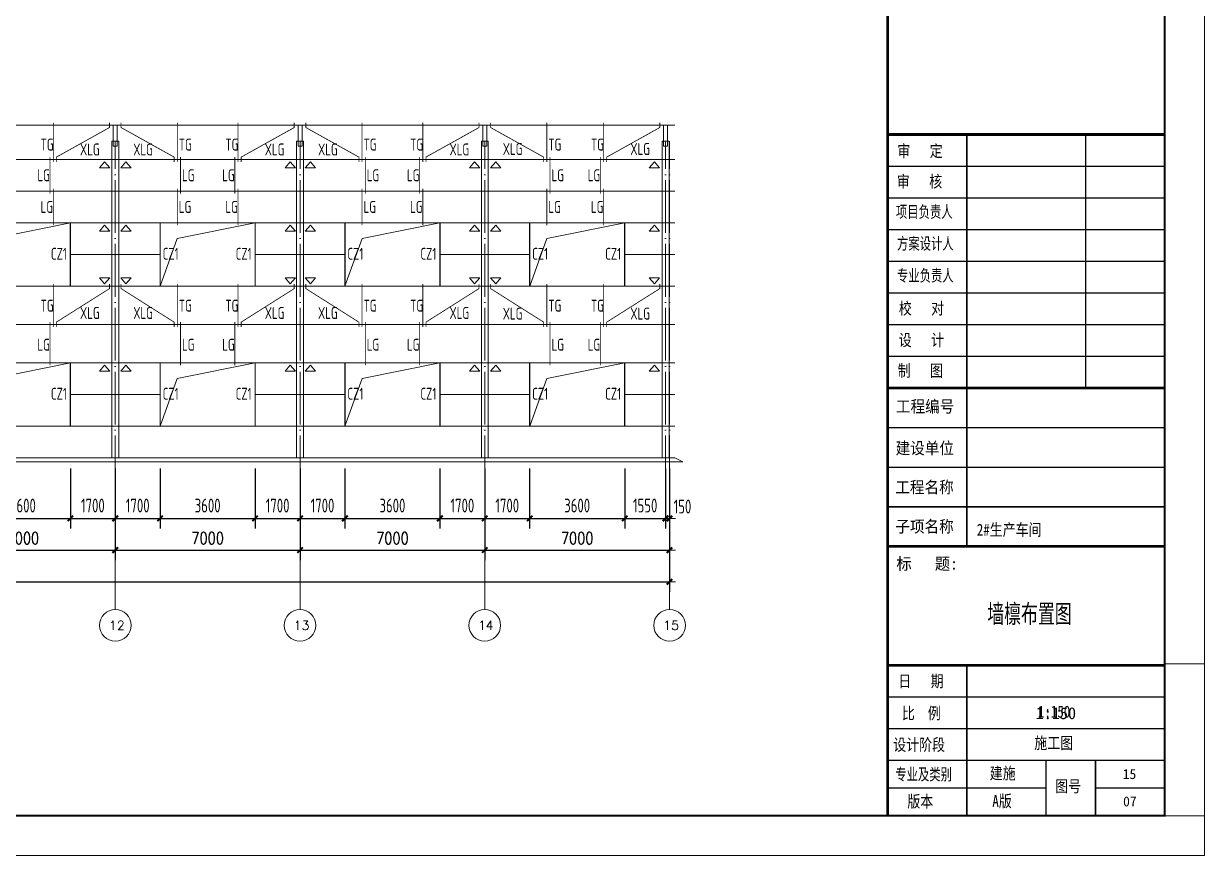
# Model space of a CAD drawing. Header units: millimetres. Extents: x 19781 to 898973, y -947928 to -267362.
# Drawn here: x 520740 to 565476, y -704231 to -672731 of the extents above; entities that cross this region are included whole.
import ezdxf
from ezdxf.enums import TextEntityAlignment as Align

# ---------------------------------------------------------------- set-up
doc = ezdxf.new("R2010")
doc.units = ezdxf.units.MM
doc.header["$LTSCALE"] = 100
doc.linetypes.add('DOTE', pattern=[2.42, 2, -0.2, 0.02, -0.2])
doc.layers.get('0').update_dxf_attribs({"lineweight": 18})
for name, color, linetype, lineweight in [('10', 7, 'Continuous', 18), ('11000', 4, 'Continuous', 18), ('14', 2, 'Continuous', 18), ('AXIS', 3, 'Continuous', 18), ('AXIS_TEXT', 7, 'Continuous', 18), ('BORDER', 7, 'Continuous', 18), ('BZ_标准图框', 7, 'Continuous', 18), ('DOTE', 1, 'DOTE', 18), ('PUB_DIM', 3, 'Continuous', 18), ('PUB_TITLE', 4, 'Continuous', 18), ('TK(图框线)', 45, 'Continuous', 18), ('数字', 3, 'Continuous', 20), ('构件号', 1, 'Continuous', 18), ('系杆支撑', 2, 'Continuous', 18)]:
    doc.layers.add(name, color=color, linetype=linetype, lineweight=lineweight)
doc.layers.add('VHSoft_barcode', color=7, linetype='Continuous', lineweight=18, plot=False)
doc.styles.add('-宋体', font='')
doc.styles.add('_TCH_AXIS', font='complex.shx', dxfattribs={"bigfont": 'gbcbig.shx'})
doc.styles.add('COMPLEX', font='complex.shx', dxfattribs={"bigfont": 'gbcbig.shx'})
doc.styles.add('dim_font', font='simplex.shx', dxfattribs={"width": 0.8, "bigfont": 'gbcbig.shx'})
doc.styles.add('HT', font='', dxfattribs={"width": 0.8})
doc.styles.add('TSSD_REIN', font='tssdeng.shx', dxfattribs={"width": 0.7, "bigfont": 'hztxt.shx'})
doc.styles.get('-宋体').set_extended_font_data('宋体')
doc.styles.get('HT').set_extended_font_data('宋体')
doc.dimstyles.new('DIMN150', dxfattribs={"dimscale": 1.5, "dimtxt": 300, "dimasz": 1, "dimexe": 250, "dimexo": 300, "dimgap": 150, "dimtad": 1, "dimdec": 0, "dimzin": 0, "dimdsep": 46, "dimtxsty": 'dim_font', "dimblk": '_CAXARROW', "dimcen": 0.09, "dimdle": 2, "dimclrt": 7, "dimadec": 0, "dimazin": 0, "dimtfac": 1, "dimtdec": 0, "dimtix": 1, "dimtmove": 2, "dimatfit": 3, "dimfxl": 1, "dimtolj": 1, "dimtzin": 0, "dimarcsym": 0})

# ---------------------------------------------------------------- blocks, each defined once
blk = doc.blocks.new('_AXISO')
blk.add_circle((0, 0), 0.5)
at = {"layer": 'AXIS_TEXT', "style": 'COMPLEX', "width": 1.04167}
blk.add_attdef('A', (-0.25, -0.28), '', height=0.56, dxfattribs=at)
blk = doc.blocks.new('_DIMX')
blk.add_line((-150, 0), (150, 0))
blk.add_lwpolyline([(-70, -70, 50, 50, 0), (70, 70, 50, 50, 0)], format="xyseb")
blk = doc.blocks.new('*X1893')
at = {"layer": 'AXIS', "color": 0, "lineweight": -2, "transparency": 16777216}
for p, q in [((517213, -690783), (517213, -693045)), ((524213, -690783), (524213, -693045)), ((517215, -692670), (524212, -692670))]:
    blk.add_line(p, q, dxfattribs=at)
at = {"layer": 'AXIS', "color": 0, "lineweight": -2, "transparency": 16777216, "xscale": 1.5, "yscale": 1.5, "zscale": 1.5, "rotation": 180}
blk.add_blockref('_DIMX', (517213, -692670), dxfattribs=at)
at = {"layer": 'AXIS', "color": 0, "lineweight": -2, "transparency": 16777216, "xscale": 1.5, "yscale": 1.5, "zscale": 1.5}
blk.add_blockref('_DIMX', (524213, -692670), dxfattribs=at)
at = {"layer": 'AXIS', "color": 7, "transparency": 16777216, "insert": (520713, -692220), "char_height": 450, "width": 3805.71, "attachment_point": 5, "style": 'dim_font'}
blk.add_mtext('7000', dxfattribs=at)
blk = doc.blocks.new('_CAXARROW')
blk.add_hatch(color=0).paths.add_polyline_path([(0, 0), (-1, 0.125), (-1, -0.125)], flags=0)
blk = doc.blocks.new('*X1894')
at = {"layer": 'AXIS', "color": 0, "lineweight": -2, "transparency": 16777216}
for p, q in [((524213, -690783), (524213, -693045)), ((531213, -690783), (531213, -693045)), ((524215, -692670), (531212, -692670))]:
    blk.add_line(p, q, dxfattribs=at)
at = {"layer": 'AXIS', "color": 0, "lineweight": -2, "transparency": 16777216, "xscale": 1.5, "yscale": 1.5, "zscale": 1.5, "rotation": 180}
blk.add_blockref('_DIMX', (524213, -692670), dxfattribs=at)
at = {"layer": 'AXIS', "color": 0, "lineweight": -2, "transparency": 16777216, "xscale": 1.5, "yscale": 1.5, "zscale": 1.5}
blk.add_blockref('_DIMX', (531213, -692670), dxfattribs=at)
at = {"layer": 'AXIS', "color": 7, "transparency": 16777216, "insert": (527713, -692220), "char_height": 450, "width": 3805.71, "attachment_point": 5, "style": 'dim_font'}
blk.add_mtext('7000', dxfattribs=at)
blk = doc.blocks.new('*X1895')
at = {"layer": 'AXIS', "color": 0, "lineweight": -2, "transparency": 16777216}
for p, q in [((531213, -690783), (531213, -693045)), ((538213, -690783), (538213, -693045)), ((531215, -692670), (538212, -692670))]:
    blk.add_line(p, q, dxfattribs=at)
at = {"layer": 'AXIS', "color": 0, "lineweight": -2, "transparency": 16777216, "xscale": 1.5, "yscale": 1.5, "zscale": 1.5, "rotation": 180}
blk.add_blockref('_DIMX', (531213, -692670), dxfattribs=at)
at = {"layer": 'AXIS', "color": 0, "lineweight": -2, "transparency": 16777216, "xscale": 1.5, "yscale": 1.5, "zscale": 1.5}
blk.add_blockref('_DIMX', (538213, -692670), dxfattribs=at)
at = {"layer": 'AXIS', "color": 7, "transparency": 16777216, "insert": (534713, -692220), "char_height": 450, "width": 3805.71, "attachment_point": 5, "style": 'dim_font'}
blk.add_mtext('7000', dxfattribs=at)
blk = doc.blocks.new('*X1896')
at = {"layer": 'AXIS', "color": 0, "lineweight": -2, "transparency": 16777216}
for p, q in [((538213, -690783), (538213, -693045)), ((545213, -690783), (545213, -693045)), ((538215, -692670), (545212, -692670))]:
    blk.add_line(p, q, dxfattribs=at)
at = {"layer": 'AXIS', "color": 0, "lineweight": -2, "transparency": 16777216, "xscale": 1.5, "yscale": 1.5, "zscale": 1.5, "rotation": 180}
blk.add_blockref('_DIMX', (538213, -692670), dxfattribs=at)
at = {"layer": 'AXIS', "color": 0, "lineweight": -2, "transparency": 16777216, "xscale": 1.5, "yscale": 1.5, "zscale": 1.5}
blk.add_blockref('_DIMX', (545213, -692670), dxfattribs=at)
at = {"layer": 'AXIS', "color": 7, "transparency": 16777216, "insert": (541713, -692220), "char_height": 450, "width": 3805.71, "attachment_point": 5, "style": 'dim_font'}
blk.add_mtext('7000', dxfattribs=at)
blk = doc.blocks.new('*X1897')
at = {"layer": 'AXIS', "color": 0, "lineweight": -2, "transparency": 16777216}
for p, q in [((447213, -691083), (447213, -694245)), ((545213, -691083), (545213, -694245)), ((447215, -693870), (545212, -693870))]:
    blk.add_line(p, q, dxfattribs=at)
at = {"layer": 'AXIS', "color": 0, "lineweight": -2, "transparency": 16777216, "xscale": 1.5, "yscale": 1.5, "zscale": 1.5, "rotation": 180}
blk.add_blockref('_DIMX', (447213, -693870), dxfattribs=at)
at = {"layer": 'AXIS', "color": 0, "lineweight": -2, "transparency": 16777216, "xscale": 1.5, "yscale": 1.5, "zscale": 1.5}
blk.add_blockref('_DIMX', (545213, -693870), dxfattribs=at)
at = {"layer": 'AXIS', "color": 7, "transparency": 16777216, "insert": (496213, -693420), "char_height": 450, "width": 4834.29, "attachment_point": 5, "style": 'dim_font'}
blk.add_mtext('98000', dxfattribs=at)
blk = doc.blocks.new('*X1899')
at = {"layer": 'AXIS', "color": 0, "lineweight": -2, "transparency": 16777216}
for p, q in [((545063, -689583), (545063, -691845)), ((545213, -689583), (545213, -691845)), ((545062, -691470), (545060, -691470)), ((545063, -691470), (545213, -691470)), ((545215, -691470), (545216, -691470))]:
    blk.add_line(p, q, dxfattribs=at)
at = {"layer": 'AXIS', "color": 0, "lineweight": -2, "transparency": 16777216, "xscale": 1.5, "yscale": 1.5, "zscale": 1.5}
blk.add_blockref('_DIMX', (545063, -691470), dxfattribs=at)
at = {"layer": 'AXIS', "color": 0, "lineweight": -2, "transparency": 16777216, "xscale": 1.5, "yscale": 1.5, "zscale": 1.5, "rotation": 180}
blk.add_blockref('_DIMX', (545213, -691470), dxfattribs=at)
at = {"layer": 'AXIS', "color": 7, "transparency": 16777216, "insert": (545702, -691020), "char_height": 525, "width": 2677.5, "attachment_point": 5, "style": 'TSSD_REIN'}
blk.add_mtext('150', dxfattribs=at)
blk = doc.blocks.new('*X1937')
at = {"layer": 'AXIS', "color": 0, "lineweight": -2, "transparency": 16777216}
for p, q in [((518913, -689583), (518913, -691845)), ((522513, -689583), (522513, -691845)), ((518915, -691470), (522512, -691470))]:
    blk.add_line(p, q, dxfattribs=at)
at = {"layer": 'AXIS', "color": 0, "lineweight": -2, "transparency": 16777216, "xscale": 1.5, "yscale": 1.5, "zscale": 1.5, "rotation": 180}
blk.add_blockref('_DIMX', (518913, -691470), dxfattribs=at)
at = {"layer": 'AXIS', "color": 0, "lineweight": -2, "transparency": 16777216, "xscale": 1.5, "yscale": 1.5, "zscale": 1.5}
blk.add_blockref('_DIMX', (522513, -691470), dxfattribs=at)
at = {"layer": 'AXIS', "color": 7, "transparency": 16777216, "insert": (520713, -690982), "char_height": 525, "width": 3885, "attachment_point": 5, "style": 'TSSD_REIN'}
blk.add_mtext('3600', dxfattribs=at)
blk = doc.blocks.new('*X1938')
at = {"layer": 'AXIS', "color": 0, "lineweight": -2, "transparency": 16777216}
for p, q in [((522513, -689583), (522513, -691845)), ((524213, -689583), (524213, -691845)), ((522515, -691470), (524212, -691470))]:
    blk.add_line(p, q, dxfattribs=at)
at = {"layer": 'AXIS', "color": 0, "lineweight": -2, "transparency": 16777216, "xscale": 1.5, "yscale": 1.5, "zscale": 1.5, "rotation": 180}
blk.add_blockref('_DIMX', (522513, -691470), dxfattribs=at)
at = {"layer": 'AXIS', "color": 0, "lineweight": -2, "transparency": 16777216, "xscale": 1.5, "yscale": 1.5, "zscale": 1.5}
blk.add_blockref('_DIMX', (524213, -691470), dxfattribs=at)
at = {"layer": 'AXIS', "color": 7, "transparency": 16777216, "insert": (523363, -690982), "char_height": 525, "width": 3727.5, "attachment_point": 5, "style": 'TSSD_REIN'}
blk.add_mtext('1700', dxfattribs=at)
blk = doc.blocks.new('*X1939')
at = {"layer": 'AXIS', "color": 0, "lineweight": -2, "transparency": 16777216}
for p, q in [((531213, -689583), (531213, -691845)), ((532913, -689583), (532913, -691845)), ((531215, -691470), (532912, -691470))]:
    blk.add_line(p, q, dxfattribs=at)
at = {"layer": 'AXIS', "color": 0, "lineweight": -2, "transparency": 16777216, "xscale": 1.5, "yscale": 1.5, "zscale": 1.5, "rotation": 180}
blk.add_blockref('_DIMX', (531213, -691470), dxfattribs=at)
at = {"layer": 'AXIS', "color": 0, "lineweight": -2, "transparency": 16777216, "xscale": 1.5, "yscale": 1.5, "zscale": 1.5}
blk.add_blockref('_DIMX', (532913, -691470), dxfattribs=at)
at = {"layer": 'AXIS', "color": 7, "transparency": 16777216, "insert": (532063, -690982), "char_height": 525, "width": 3727.5, "attachment_point": 5, "style": 'TSSD_REIN'}
blk.add_mtext('1700', dxfattribs=at)
blk = doc.blocks.new('*X1940')
at = {"layer": 'AXIS', "color": 0, "lineweight": -2, "transparency": 16777216}
for p, q in [((532913, -689583), (532913, -691845)), ((536513, -689583), (536513, -691845)), ((532915, -691470), (536512, -691470))]:
    blk.add_line(p, q, dxfattribs=at)
at = {"layer": 'AXIS', "color": 0, "lineweight": -2, "transparency": 16777216, "xscale": 1.5, "yscale": 1.5, "zscale": 1.5, "rotation": 180}
blk.add_blockref('_DIMX', (532913, -691470), dxfattribs=at)
at = {"layer": 'AXIS', "color": 0, "lineweight": -2, "transparency": 16777216, "xscale": 1.5, "yscale": 1.5, "zscale": 1.5}
blk.add_blockref('_DIMX', (536513, -691470), dxfattribs=at)
at = {"layer": 'AXIS', "color": 7, "transparency": 16777216, "insert": (534713, -690982), "char_height": 525, "width": 3885, "attachment_point": 5, "style": 'TSSD_REIN'}
blk.add_mtext('3600', dxfattribs=at)
blk = doc.blocks.new('*X1941')
at = {"layer": 'AXIS', "color": 0, "lineweight": -2, "transparency": 16777216}
for p, q in [((536513, -689583), (536513, -691845)), ((538213, -689583), (538213, -691845)), ((536515, -691470), (538212, -691470))]:
    blk.add_line(p, q, dxfattribs=at)
at = {"layer": 'AXIS', "color": 0, "lineweight": -2, "transparency": 16777216, "xscale": 1.5, "yscale": 1.5, "zscale": 1.5, "rotation": 180}
blk.add_blockref('_DIMX', (536513, -691470), dxfattribs=at)
at = {"layer": 'AXIS', "color": 0, "lineweight": -2, "transparency": 16777216, "xscale": 1.5, "yscale": 1.5, "zscale": 1.5}
blk.add_blockref('_DIMX', (538213, -691470), dxfattribs=at)
at = {"layer": 'AXIS', "color": 7, "transparency": 16777216, "insert": (537363, -690982), "char_height": 525, "width": 3727.5, "attachment_point": 5, "style": 'TSSD_REIN'}
blk.add_mtext('1700', dxfattribs=at)
blk = doc.blocks.new('*X1942')
at = {"layer": 'AXIS', "color": 0, "lineweight": -2, "transparency": 16777216}
for p, q in [((538213, -689583), (538213, -691845)), ((539913, -689583), (539913, -691845)), ((538215, -691470), (539912, -691470))]:
    blk.add_line(p, q, dxfattribs=at)
at = {"layer": 'AXIS', "color": 0, "lineweight": -2, "transparency": 16777216, "xscale": 1.5, "yscale": 1.5, "zscale": 1.5, "rotation": 180}
blk.add_blockref('_DIMX', (538213, -691470), dxfattribs=at)
at = {"layer": 'AXIS', "color": 0, "lineweight": -2, "transparency": 16777216, "xscale": 1.5, "yscale": 1.5, "zscale": 1.5}
blk.add_blockref('_DIMX', (539913, -691470), dxfattribs=at)
at = {"layer": 'AXIS', "color": 7, "transparency": 16777216, "insert": (539063, -690982), "char_height": 525, "width": 3727.5, "attachment_point": 5, "style": 'TSSD_REIN'}
blk.add_mtext('1700', dxfattribs=at)
blk = doc.blocks.new('*X1943')
at = {"layer": 'AXIS', "color": 0, "lineweight": -2, "transparency": 16777216}
for p, q in [((539913, -689583), (539913, -691845)), ((543513, -689583), (543513, -691845)), ((539915, -691470), (543512, -691470))]:
    blk.add_line(p, q, dxfattribs=at)
at = {"layer": 'AXIS', "color": 0, "lineweight": -2, "transparency": 16777216, "xscale": 1.5, "yscale": 1.5, "zscale": 1.5, "rotation": 180}
blk.add_blockref('_DIMX', (539913, -691470), dxfattribs=at)
at = {"layer": 'AXIS', "color": 0, "lineweight": -2, "transparency": 16777216, "xscale": 1.5, "yscale": 1.5, "zscale": 1.5}
blk.add_blockref('_DIMX', (543513, -691470), dxfattribs=at)
at = {"layer": 'AXIS', "color": 7, "transparency": 16777216, "insert": (541713, -690982), "char_height": 525, "width": 3885, "attachment_point": 5, "style": 'TSSD_REIN'}
blk.add_mtext('3600', dxfattribs=at)
blk = doc.blocks.new('*X1944')
at = {"layer": 'AXIS', "color": 0, "lineweight": -2, "transparency": 16777216}
for p, q in [((543513, -689583), (543513, -691845)), ((545063, -689583), (545063, -691845)), ((543515, -691470), (545062, -691470))]:
    blk.add_line(p, q, dxfattribs=at)
at = {"layer": 'AXIS', "color": 0, "lineweight": -2, "transparency": 16777216, "xscale": 1.5, "yscale": 1.5, "zscale": 1.5, "rotation": 180}
blk.add_blockref('_DIMX', (543513, -691470), dxfattribs=at)
at = {"layer": 'AXIS', "color": 0, "lineweight": -2, "transparency": 16777216, "xscale": 1.5, "yscale": 1.5, "zscale": 1.5}
blk.add_blockref('_DIMX', (545063, -691470), dxfattribs=at)
at = {"layer": 'AXIS', "color": 7, "transparency": 16777216, "insert": (544288, -690982), "char_height": 525, "width": 3727.5, "attachment_point": 5, "style": 'TSSD_REIN'}
blk.add_mtext('1550', dxfattribs=at)
blk = doc.blocks.new('*X1952')
at = {"layer": 'AXIS', "color": 0, "lineweight": -2, "transparency": 16777216}
for p, q in [((524213, -689583), (524213, -691845)), ((525913, -689583), (525913, -691845)), ((524215, -691470), (525912, -691470))]:
    blk.add_line(p, q, dxfattribs=at)
at = {"layer": 'AXIS', "color": 0, "lineweight": -2, "transparency": 16777216, "xscale": 1.5, "yscale": 1.5, "zscale": 1.5, "rotation": 180}
blk.add_blockref('_DIMX', (524213, -691470), dxfattribs=at)
at = {"layer": 'AXIS', "color": 0, "lineweight": -2, "transparency": 16777216, "xscale": 1.5, "yscale": 1.5, "zscale": 1.5}
blk.add_blockref('_DIMX', (525913, -691470), dxfattribs=at)
at = {"layer": 'AXIS', "color": 7, "transparency": 16777216, "insert": (525063, -690982), "char_height": 525, "width": 3727.5, "attachment_point": 5, "style": 'TSSD_REIN'}
blk.add_mtext('1700', dxfattribs=at)
blk = doc.blocks.new('*X1953')
at = {"layer": 'AXIS', "color": 0, "lineweight": -2, "transparency": 16777216}
for p, q in [((525913, -689583), (525913, -691845)), ((529513, -689583), (529513, -691845)), ((525915, -691470), (529512, -691470))]:
    blk.add_line(p, q, dxfattribs=at)
at = {"layer": 'AXIS', "color": 0, "lineweight": -2, "transparency": 16777216, "xscale": 1.5, "yscale": 1.5, "zscale": 1.5, "rotation": 180}
blk.add_blockref('_DIMX', (525913, -691470), dxfattribs=at)
at = {"layer": 'AXIS', "color": 0, "lineweight": -2, "transparency": 16777216, "xscale": 1.5, "yscale": 1.5, "zscale": 1.5}
blk.add_blockref('_DIMX', (529513, -691470), dxfattribs=at)
at = {"layer": 'AXIS', "color": 7, "transparency": 16777216, "insert": (527713, -690982), "char_height": 525, "width": 3885, "attachment_point": 5, "style": 'TSSD_REIN'}
blk.add_mtext('3600', dxfattribs=at)
blk = doc.blocks.new('*X1954')
at = {"layer": 'AXIS', "color": 0, "lineweight": -2, "transparency": 16777216}
for p, q in [((529513, -689583), (529513, -691845)), ((531213, -689583), (531213, -691845)), ((529515, -691470), (531212, -691470))]:
    blk.add_line(p, q, dxfattribs=at)
at = {"layer": 'AXIS', "color": 0, "lineweight": -2, "transparency": 16777216, "xscale": 1.5, "yscale": 1.5, "zscale": 1.5, "rotation": 180}
blk.add_blockref('_DIMX', (529513, -691470), dxfattribs=at)
at = {"layer": 'AXIS', "color": 0, "lineweight": -2, "transparency": 16777216, "xscale": 1.5, "yscale": 1.5, "zscale": 1.5}
blk.add_blockref('_DIMX', (531213, -691470), dxfattribs=at)
at = {"layer": 'AXIS', "color": 7, "transparency": 16777216, "insert": (530363, -690982), "char_height": 525, "width": 3727.5, "attachment_point": 5, "style": 'TSSD_REIN'}
blk.add_mtext('1700', dxfattribs=at)

msp = doc.modelspace()

# ---------------------------------------------------------------- linework, layer by layer
at = {"layer": '10', "ltscale": 100}
for points in [[(524083.21, -677176), (524343.21, -677176), (524343.21, -689176), (524083.21, -689176)], [(531083.21, -677176), (531343.21, -677176), (531343.21, -689176), (531083.21, -689176)], [(538083.21, -677176), (538343.21, -677176), (538343.21, -689176), (538083.21, -689176)], [(544933.21, -677176), (545193.21, -677176), (545193.21, -689176), (544933.21, -689176)]]:
    msp.add_lwpolyline(points, close=True, dxfattribs=at)
at = {"layer": '11000', "ltscale": 100}
msp.add_lwpolyline([(447013.21, -689176), (545413.21, -689176), (545713.21, -689326), (446713.21, -689326)], close=True, dxfattribs=at)
at = {"layer": '14', "ltscale": 100}
for p, q in [((519564.21, -680872), (522513.21, -680276)), ((526564.21, -680872), (529513.21, -680276)), ((533564.21, -680872), (536513.21, -680276)), ((540564.21, -680872), (543513.21, -680276)), ((525913.21, -682676), (526564.21, -680872)), ((532913.21, -682676), (533564.21, -680872)), ((539913.21, -682676), (540564.21, -680872)), ((519564.21, -686172), (522513.21, -685576)), ((526564.21, -686172), (529513.21, -685576)), ((533564.21, -686172), (536513.21, -685576)), ((540564.21, -686172), (543513.21, -685576)), ((525913.21, -687976), (526564.21, -686172)), ((532913.21, -687976), (533564.21, -686172)), ((539913.21, -687976), (540564.21, -686172))]:
    msp.add_line(p, q, dxfattribs=at)
for points in [[(524288.21, -677376), (524288.21, -676576), (524138.21, -676576), (524138.21, -677376)], [(531288.21, -677376), (531288.21, -676576), (531138.21, -676576), (531138.21, -677376)], [(538288.21, -677376), (538288.21, -676576), (538138.21, -676576), (538138.21, -677376)], [(545138.21, -677376), (545138.21, -676576), (544988.21, -676576), (544988.21, -677376)]]:
    msp.add_lwpolyline(points, close=True, dxfattribs=at)
at = {"layer": 'AXIS'}
for p, q in [((524213.21, -690333), (524213.21, -694920)), ((531213.21, -690333), (531213.21, -694920)), ((538213.21, -690333), (538213.21, -694920)), ((545213.21, -690333), (545213.21, -694920))]:
    msp.add_line(p, q, dxfattribs=at)
at = {"layer": 'BORDER'}
msp.add_lwpolyline([(431826, -704230.53), (431826, -641230.53), (565476, -641230.53), (565476, -704230.53)], close=True, dxfattribs=at)
msp.add_lwpolyline([(435576, -702730.53, 75, 75, 0), (435576, -642730.53, 75, 75, 0), (563976, -642730.53, 75, 75, 0), (563976, -702730.53, 75, 75, 0)], format="xyseb", close=True, dxfattribs=at)
at = {"layer": 'BZ_标准图框'}
for points in [[(553476, -702730.53, 105, 105, 0), (553476, -642730.53, 105, 105, 0)], [(553476, -676930.53, 105, 105, 0), (563976, -676930.53, 105, 105, 0)], [(556476, -692530.53, 52.5, 52.5, 0), (556476, -676930.53, 52.5, 52.5, 0)], [(560976, -686531.77, 52.5, 52.5, 0), (560976, -676930.53, 52.5, 52.5, 0)], [(553476, -678130.53, 52.5, 52.5, 0), (563976, -678130.53, 52.5, 52.5, 0)], [(553476, -679330.53, 52.5, 52.5, 0), (563976, -679330.53, 52.5, 52.5, 0)], [(553476, -680530.53, 52.5, 52.5, 0), (563976, -680530.53, 52.5, 52.5, 0)], [(553476, -681730.53, 52.5, 52.5, 0), (563976, -681730.53, 52.5, 52.5, 0)], [(553476, -682930.53, 52.5, 52.5, 0), (563976, -682930.53, 52.5, 52.5, 0)], [(553476, -684130.53, 52.5, 52.5, 0), (563976, -684130.53, 52.5, 52.5, 0)], [(553476, -685330.53, 52.5, 52.5, 0), (563976, -685330.53, 52.5, 52.5, 0)], [(553476, -685330.53, 52.5, 52.5, 0), (563976, -685330.53, 52.5, 52.5, 0)], [(553476, -686530.53, 105, 105, 0), (563976, -686530.53, 105, 105, 0)], [(553476, -688030.53, 52.5, 52.5, 0), (563976, -688030.53, 52.5, 52.5, 0)], [(553476, -689530.53, 52.5, 52.5, 0), (563976, -689530.53, 52.5, 52.5, 0)], [(553476, -691030.53, 52.5, 52.5, 0), (563976, -691030.53, 52.5, 52.5, 0)], [(553476, -692530.53, 105, 105, 0), (563976, -692530.53, 105, 105, 0)], [(553476, -697030.53, 105, 105, 0), (563976, -697030.53, 105, 105, 0)], [(556476, -700630.53, 52.5, 52.5, 0), (556476, -697030.53, 52.5, 52.5, 0)], [(553476, -698230.53, 52.5, 52.5, 0), (563976, -698230.53, 52.5, 52.5, 0)], [(553476, -699430.53, 52.5, 52.5, 0), (563976, -699430.53, 52.5, 52.5, 0)], [(553476, -700630.53, 52.5, 52.5, 0), (563976, -700630.53, 52.5, 52.5, 0)], [(553476, -700630.53, 52.5, 52.5, 0), (563976, -700630.53, 52.5, 52.5, 0)], [(556476, -702730.53, 52.5, 52.5, 0), (556476, -700630.53, 52.5, 52.5, 0)], [(559476, -702730.53, 52.5, 52.5, 0), (559476, -700630.53, 52.5, 52.5, 0)], [(561351, -702730.53, 52.5, 52.5, 0), (561351, -700630.53, 52.5, 52.5, 0)], [(553476, -701680.53, 52.5, 52.5, 0), (559476, -701680.53, 52.5, 52.5, 0)], [(561351, -701680.53, 52.5, 52.5, 0), (563976, -701680.53, 52.5, 52.5, 0)]]:
    msp.add_lwpolyline(points, format="xyseb", dxfattribs=at)
at = {"layer": 'DOTE', "linetype": 'DOTE', "ltscale": 10}
for p, q in [((524213.21, -690333), (524213.21, -677176)), ((531213.21, -690333), (531213.21, -677176)), ((538213.21, -690333), (538213.21, -677176)), ((545063.21, -690333), (545063.21, -677176)), ((545213.21, -690333), (545213.21, -677176))]:
    msp.add_line(p, q, dxfattribs=at)
at = {"layer": 'PUB_DIM', "color": 6, "linetype": 'Continuous'}
for points in [[(523611.2, -678192), (523809.56, -677969.38), (524007.91, -678192)], [(524418.2, -678192), (524616.56, -677969.38), (524814.91, -678192)], [(530645.2, -678192), (530843.56, -677969.38), (531041.91, -678192)], [(531405.2, -678192), (531603.56, -677969.38), (531801.91, -678192)], [(537628.2, -678192), (537826.56, -677969.38), (538024.91, -678192)], [(538427.2, -678192), (538625.56, -677969.38), (538823.91, -678192)], [(544439.2, -678192), (544637.56, -677969.38), (544835.91, -678192)], [(523611.2, -680592), (523809.56, -680369.38), (524007.91, -680592)], [(524418.2, -680592), (524616.56, -680369.38), (524814.91, -680592)], [(530645.2, -680592), (530843.56, -680369.38), (531041.91, -680592)], [(531405.2, -680592), (531603.56, -680369.38), (531801.91, -680592)], [(537628.2, -680592), (537826.56, -680369.38), (538024.91, -680592)], [(538427.2, -680592), (538625.56, -680369.38), (538823.91, -680592)], [(544439.2, -680592), (544637.56, -680369.38), (544835.91, -680592)], [(523611.2, -682360), (523809.56, -682582.62), (524007.91, -682360)], [(524418.2, -682360), (524616.56, -682582.62), (524814.91, -682360)], [(530645.2, -682360), (530843.56, -682582.62), (531041.91, -682360)], [(531405.2, -682360), (531603.56, -682582.62), (531801.91, -682360)], [(537628.2, -682360), (537826.56, -682582.62), (538024.91, -682360)], [(538427.2, -682360), (538625.56, -682582.62), (538823.91, -682360)], [(544439.2, -682360), (544637.56, -682582.62), (544835.91, -682360)], [(523611.2, -685892), (523809.56, -685669.38), (524007.91, -685892)], [(524418.2, -685892), (524616.56, -685669.38), (524814.91, -685892)], [(530645.2, -685892), (530843.56, -685669.38), (531041.91, -685892)], [(531405.2, -685892), (531603.56, -685669.38), (531801.91, -685892)], [(537628.2, -685892), (537826.56, -685669.38), (538024.91, -685892)], [(538427.2, -685892), (538625.56, -685669.38), (538823.91, -685892)], [(544439.2, -685892), (544637.56, -685669.38), (544835.91, -685892)]]:
    msp.add_lwpolyline(points, close=True, dxfattribs=at)
at = {"layer": 'VHSoft_barcode'}
msp.add_lwpolyline([(563976, -702730.53), (563976, -696980.53), (565476, -696980.53), (565476, -702730.53)], close=True, dxfattribs=at)
at = {"layer": '构件号'}
for points in [[(545413.21, -676576, 45, 45, 0), (447013.21, -676576, 45, 45, 0)], [(545413.21, -677876, 45, 45, 0), (447013.21, -677876, 45, 45, 0)], [(545413.21, -679076, 45, 45, 0), (447013.21, -679076, 45, 45, 0)], [(545413.21, -680276, 45, 45, 0), (447013.21, -680276, 45, 45, 0)], [(522513.21, -682676, 45, 45, 0), (522513.21, -680276, 45, 45, 0)], [(525913.21, -682676, 45, 45, 0), (525913.21, -680276, 45, 45, 0)], [(529513.21, -682676, 45, 45, 0), (529513.21, -680276, 45, 45, 0)], [(532913.21, -682676, 45, 45, 0), (532913.21, -680276, 45, 45, 0)], [(536513.21, -682676, 45, 45, 0), (536513.21, -680276, 45, 45, 0)], [(539913.21, -682676, 45, 45, 0), (539913.21, -680276, 45, 45, 0)], [(543513.21, -682676, 45, 45, 0), (543513.21, -680276, 45, 45, 0)], [(525913.21, -681476, 45, 45, 0), (522513.21, -681476, 45, 45, 0)], [(532913.21, -681476, 45, 45, 0), (529513.21, -681476, 45, 45, 0)], [(539913.21, -681476, 45, 45, 0), (536513.21, -681476, 45, 45, 0)], [(545413.21, -681476, 45, 45, 0), (543513.21, -681476, 45, 45, 0)], [(545413.21, -682676, 45, 45, 0), (447013.21, -682676, 45, 45, 0)], [(545413.21, -684126, 45, 45, 0), (447013.21, -684126, 45, 45, 0)], [(530283.21, -685576, 45, 45, 0), (490143.21, -685576, 45, 45, 0)], [(522513.21, -687976, 45, 45, 0), (522513.21, -685576, 45, 45, 0)], [(525913.21, -687976, 45, 45, 0), (525913.21, -685576, 45, 45, 0)], [(529513.21, -687976, 45, 45, 0), (529513.21, -685576, 45, 45, 0)], [(545413.21, -685576, 45, 45, 0), (530283.21, -685576, 45, 45, 0)], [(532913.21, -687976, 45, 45, 0), (532913.21, -685576, 45, 45, 0)], [(536513.21, -687976, 45, 45, 0), (536513.21, -685576, 45, 45, 0)], [(539913.21, -687976, 45, 45, 0), (539913.21, -685576, 45, 45, 0)], [(543513.21, -687976, 45, 45, 0), (543513.21, -685576, 45, 45, 0)], [(525913.21, -686776, 45, 45, 0), (522513.21, -686776, 45, 45, 0)], [(530283.21, -686776, 45, 45, 0), (529513.21, -686776, 45, 45, 0)], [(532913.21, -686776, 45, 45, 0), (530283.21, -686776, 45, 45, 0)], [(539913.21, -686776, 45, 45, 0), (536513.21, -686776, 45, 45, 0)], [(545413.21, -686776, 45, 45, 0), (543513.21, -686776, 45, 45, 0)], [(530283.21, -687976, 45, 45, 0), (490143.21, -687976, 45, 45, 0)], [(545413.21, -687976, 45, 45, 0), (530283.21, -687976, 45, 45, 0)]]:
    msp.add_lwpolyline(points, format="xyseb", dxfattribs=at)
at = {"layer": '系杆支撑'}
for points in [[(521863.21, -677966.16, 30, 30, 0), (521863.21, -676486.19, 30, 30, 0)], [(523993.09, -676486.19, 30, 30, 0), (523993.09, -676665.81, 30, 30, 0), (521983.21, -677785.84, 30, 30, 0), (521983.21, -677966.16, 30, 30, 0)], [(524433.33, -676486.19, 30, 30, 0), (524433.33, -676665.81, 30, 30, 0), (526443.21, -677785.84, 30, 30, 0), (526443.21, -677966.16, 30, 30, 0)], [(526563.21, -677966.16, 30, 30, 0), (526563.21, -676486.19, 30, 30, 0)], [(528863.21, -677966.16, 30, 30, 0), (528863.21, -676486.19, 30, 30, 0)], [(530993.09, -676486.19, 30, 30, 0), (530993.09, -676665.81, 30, 30, 0), (528983.21, -677785.84, 30, 30, 0), (528983.21, -677966.16, 30, 30, 0)], [(531433.33, -676486.19, 30, 30, 0), (531433.33, -676665.81, 30, 30, 0), (533443.21, -677785.84, 30, 30, 0), (533443.21, -677966.16, 30, 30, 0)], [(533563.21, -677966.16, 30, 30, 0), (533563.21, -676486.19, 30, 30, 0)], [(535863.21, -677966.16, 30, 30, 0), (535863.21, -676486.19, 30, 30, 0)], [(537993.09, -676486.19, 30, 30, 0), (537993.09, -676665.81, 30, 30, 0), (535983.21, -677785.84, 30, 30, 0), (535983.21, -677966.16, 30, 30, 0)], [(538433.21, -676486.19, 30, 30, 0), (538433.21, -676665.81, 30, 30, 0), (540443.09, -677785.84, 30, 30, 0), (540443.09, -677966.16, 30, 30, 0)], [(540563.09, -677966.16, 30, 30, 0), (540563.09, -676486.19, 30, 30, 0)], [(542713.33, -677966.16, 30, 30, 0), (542713.33, -676486.19, 30, 30, 0)], [(544843.21, -676486.19, 30, 30, 0), (544843.21, -676665.81, 30, 30, 0), (542833.33, -677785.84, 30, 30, 0), (542833.33, -677966.16, 30, 30, 0)], [(521743.21, -679166.16, 30, 30, 0), (521743.21, -677786.19, 30, 30, 0)], [(526683.21, -679166.16, 30, 30, 0), (526683.21, -677786.19, 30, 30, 0)], [(528743.21, -679166.16, 30, 30, 0), (528743.21, -677786.19, 30, 30, 0)], [(533683.21, -679166.16, 30, 30, 0), (533683.21, -677786.19, 30, 30, 0)], [(535743.21, -679166.16, 30, 30, 0), (535743.21, -677786.19, 30, 30, 0)], [(540683.09, -679166.16, 30, 30, 0), (540683.09, -677786.19, 30, 30, 0)], [(542593.33, -679166.16, 30, 30, 0), (542593.33, -677786.19, 30, 30, 0)], [(521863.21, -680366.16, 30, 30, 0), (521863.21, -678986.19, 30, 30, 0)], [(526563.21, -680366.16, 30, 30, 0), (526563.21, -678986.19, 30, 30, 0)], [(528863.21, -680366.16, 30, 30, 0), (528863.21, -678986.19, 30, 30, 0)], [(533563.21, -680366.16, 30, 30, 0), (533563.21, -678986.19, 30, 30, 0)], [(535863.21, -680366.16, 30, 30, 0), (535863.21, -678986.19, 30, 30, 0)], [(540563.09, -680366.16, 30, 30, 0), (540563.09, -678986.19, 30, 30, 0)], [(542713.33, -680366.16, 30, 30, 0), (542713.33, -678986.19, 30, 30, 0)], [(521863.21, -684216.16, 30, 30, 0), (521863.21, -682586.19, 30, 30, 0)], [(523993.09, -682586.19, 30, 30, 0), (523993.09, -682765.81, 30, 30, 0), (521983.21, -684035.84, 30, 30, 0), (521983.21, -684216.16, 30, 30, 0)], [(524433.33, -682586.19, 30, 30, 0), (524433.33, -682765.81, 30, 30, 0), (526443.21, -684035.84, 30, 30, 0), (526443.21, -684216.16, 30, 30, 0)], [(526563.21, -684216.16, 30, 30, 0), (526563.21, -682586.19, 30, 30, 0)], [(528863.21, -684216.16, 30, 30, 0), (528863.21, -682586.19, 30, 30, 0)], [(530993.09, -682586.19, 30, 30, 0), (530993.09, -682765.81, 30, 30, 0), (528983.21, -684035.84, 30, 30, 0), (528983.21, -684216.16, 30, 30, 0)], [(531433.33, -682586.19, 30, 30, 0), (531433.33, -682765.81, 30, 30, 0), (533443.21, -684035.84, 30, 30, 0), (533443.21, -684216.16, 30, 30, 0)], [(533563.21, -684216.16, 30, 30, 0), (533563.21, -682586.19, 30, 30, 0)], [(535863.21, -684216.16, 30, 30, 0), (535863.21, -682586.19, 30, 30, 0)], [(537993.09, -682586.19, 30, 30, 0), (537993.09, -682765.81, 30, 30, 0), (535983.21, -684035.84, 30, 30, 0), (535983.21, -684216.16, 30, 30, 0)], [(538433.21, -682586.19, 30, 30, 0), (538433.21, -682765.81, 30, 30, 0), (540443.09, -684035.84, 30, 30, 0), (540443.09, -684216.16, 30, 30, 0)], [(540563.09, -684216.16, 30, 30, 0), (540563.09, -682586.19, 30, 30, 0)], [(542713.33, -684216.16, 30, 30, 0), (542713.33, -682586.19, 30, 30, 0)], [(544843.21, -682586.19, 30, 30, 0), (544843.21, -682765.81, 30, 30, 0), (542833.33, -684035.84, 30, 30, 0), (542833.33, -684216.16, 30, 30, 0)], [(521743.21, -685666.16, 30, 30, 0), (521743.21, -684036.19, 30, 30, 0)], [(526683.21, -685666.16, 30, 30, 0), (526683.21, -684036.19, 30, 30, 0)], [(528743.21, -685666.16, 30, 30, 0), (528743.21, -684036.19, 30, 30, 0)], [(533683.21, -685666.16, 30, 30, 0), (533683.21, -684036.19, 30, 30, 0)], [(535743.21, -685666.16, 30, 30, 0), (535743.21, -684036.19, 30, 30, 0)], [(540683.09, -685666.16, 30, 30, 0), (540683.09, -684036.19, 30, 30, 0)], [(542593.33, -685666.16, 30, 30, 0), (542593.33, -684036.19, 30, 30, 0)]]:
    msp.add_lwpolyline(points, format="xyseb", dxfattribs=at)

# ---------------------------------------------------------------- block references
at = {"layer": 'AXIS'}
ref = msp.add_blockref('_AXISO', (524213.21, -695520), dxfattribs=dict(at, xscale=1200, yscale=1200, zscale=1200))
ref.add_attrib('A', '12', (523969.78, -695690.4), dxfattribs={"layer": 'AXIS_TEXT', "height": 340.802, "style": '_TCH_AXIS', "width": 1.03448})
ref = msp.add_blockref('_AXISO', (531213.21, -695520), dxfattribs=dict(at, xscale=1200, yscale=1200, zscale=1200))
ref.add_attrib('A', '13', (530969.78, -695690.4), dxfattribs={"layer": 'AXIS_TEXT', "height": 340.802, "style": '_TCH_AXIS', "width": 1.03448})
ref = msp.add_blockref('_AXISO', (538213.21, -695520), dxfattribs=dict(at, xscale=1200, yscale=1200, zscale=1200))
ref.add_attrib('A', '14', (537966.7, -695686.99), dxfattribs={"layer": 'AXIS_TEXT', "height": 333.976, "style": '_TCH_AXIS'})
ref = msp.add_blockref('_AXISO', (545213.21, -695520), dxfattribs=dict(at, xscale=1200, yscale=1200, zscale=1200))
ref.add_attrib('A', '15', (544969.78, -695690.4), dxfattribs={"layer": 'AXIS_TEXT', "height": 340.802, "style": '_TCH_AXIS', "width": 1.03448})

# ---------------------------------------------------------------- texts
at = {"layer": 'BZ_标准图框', "style": 'HT'}
for s, width, p in [('项目负责人', 0.7, (553790.18, -680079.62)), ('方案设计人', 0.7, (553830.23, -681283.8)), ('专业负责人', 0.7, (553828.36, -682493.55)), ('工程编号', 0.9, (553788.97, -687452.79)), ('建设单位', 0.9, (553777.95, -689033.4)), ('工程名称', 0.9, (553767.65, -690512.3)), ('子项名称', 0.9, (553767.65, -691998.89)), ('设计阶段', 0.8, (553687.93, -700264.62)), ('专业及类别', 0.7, (553765.33, -701383.99)), ('图号', 0.8, (559822.28, -701837.58))]:
    msp.add_text(s, height=450, dxfattribs=dict(at, width=width)).set_placement(p)
at = {"layer": 'BZ_标准图框', "char_height": 450, "attachment_point": 7, "style": 'HT'}
for s, insert, width in [('审   定', (553844.07, -677830), 2583), ('审   核', (553824.39, -678983.14), 2589), ('校   对', (553898.51, -683791.26), 2622), ('设   计', (553896.32, -684991.27), 2613), ('制   图', (553855.81, -686147.51), 2589), ('{\\W0.95;标   题:}', (553804.92, -693456.4), 3423.5625), ('日   期', (553880.29, -697908.28), 2475), ('比  例', (554016.55, -699120.58), 2127), ('版本 ', (554222.63, -702462.64), 1503)]:
    msp.add_mtext(s, dxfattribs=dict(at, insert=insert, width=width))
at = {"layer": 'PUB_TITLE', "color": 150, "style": 'TSSD_REIN', "width": 0.8}
msp.add_text('墙檩布置图', height=800.04, dxfattribs=at).set_placement((558851.01, -695508.31), align=Align.CENTER)
at = {"layer": 'TK(图框线)', "style": 'HT', "width": 0.8}
for s, p in [('2#生产车间', (556853.31, -692123.71)), ('1:150', (559170.11, -699009.7)), ('施工图', (559032.17, -700198.94)), ('建施', (557343.43, -701346.18)), ('A版', (557442.45, -702396.41))]:
    msp.add_text(s, height=450, dxfattribs=at).set_placement(p)
at = {"layer": 'TK(图框线)', "style": 'HT'}
msp.add_text('1:150', height=450, dxfattribs=at).set_placement((559083.23, -699071.02))
at = {"layer": 'TK(图框线)', "style": '-宋体'}
for s, p in [('15', (562639.03, -701339.02)), ('07', (562651.98, -702376.27))]:
    msp.add_text(s, height=375, dxfattribs=at).set_placement(p, align=Align.CENTER)
at = {"layer": '数字', "ltscale": 100, "style": 'TSSD_REIN', "width": 0.7}
for s, p in [('TG', (521384.58, -677537.78)), ('XLG', (522877.79, -677720.43)), ('XLG', (524895.79, -677720.43)), ('TG', (526620.58, -677537.78)), ('TG', (528384.58, -677537.78)), ('XLG', (529877.79, -677720.43)), ('XLG', (531895.79, -677720.43)), ('TG', (533620.58, -677537.78)), ('TG', (535384.58, -677537.78)), ('XLG', (536877.79, -677720.43)), ('XLG', (538895.67, -677703.43)), ('TG', (540620.46, -677537.78)), ('TG', (542234.7, -677537.78)), ('XLG', (543727.91, -677703.43)), ('LG', (521264.58, -678699.78)), ('LG', (526740.58, -678699.78)), ('LG', (528264.58, -678699.78)), ('LG', (533740.58, -678699.78)), ('LG', (535264.58, -678699.78)), ('LG', (540740.46, -678699.78)), ('LG', (542114.7, -678699.78)), ('LG', (521384.58, -679899.78)), ('LG', (526620.58, -679899.78)), ('LG', (528384.58, -679899.78)), ('LG', (533620.58, -679899.78)), ('LG', (535384.58, -679899.78)), ('LG', (540620.46, -679899.78)), ('LG', (542234.7, -679899.78)), ('CZ1', (521774.2, -681672.62)), ('CZ1', (526008.2, -681672.62)), ('CZ1', (528774.2, -681672.62)), ('CZ1', (533008.2, -681672.62)), ('CZ1', (535774.2, -681672.62)), ('CZ1', (540008.2, -681672.62)), ('CZ1', (542774.2, -681672.62)), ('TG', (521384.58, -683637.78)), ('XLG', (522877.79, -683914.43)), ('XLG', (524895.79, -683914.43)), ('TG', (526620.58, -683637.78)), ('TG', (528384.58, -683637.78)), ('XLG', (529877.79, -683914.43)), ('XLG', (531895.79, -683914.43)), ('TG', (533620.58, -683637.78)), ('TG', (535384.58, -683637.78)), ('XLG', (536877.79, -683914.43)), ('XLG', (538895.67, -683938.43)), ('TG', (540620.46, -683637.78)), ('TG', (542234.7, -683637.78)), ('XLG', (543727.91, -683938.43)), ('LG', (521264.58, -685115.78)), ('LG', (526740.58, -685115.78)), ('LG', (528264.58, -685115.78)), ('LG', (533740.58, -685115.78)), ('LG', (535264.58, -685115.78)), ('LG', (540740.46, -685115.78)), ('LG', (542114.7, -685115.78)), ('CZ1', (521774.2, -686972.62)), ('CZ1', (526008.2, -686972.62)), ('CZ1', (528774.2, -686972.62)), ('CZ1', (533008.2, -686972.62)), ('CZ1', (535774.2, -686972.62)), ('CZ1', (540008.2, -686972.62)), ('CZ1', (542774.2, -686972.62))]:
    msp.add_text(s, height=450, dxfattribs=at).set_placement(p)

# ---------------------------------------------------------------- dimensions: what is measured, and where the dimension line sits
at = {"layer": 'AXIS'}
for base, p1, p2, override, picture, middle in [((522513.21, -691470), (518913.21, -689133), (522513.21, -689133), {"dimtxt": 350, "dimtxsty": 'TSSD_REIN', "dimsah": 1, "dimtzin": 0}, '*X1937', (520713.21, -690982.5)), ((524213.21, -691470), (522513.21, -689133), (524213.21, -689133), {"dimtxt": 350, "dimtxsty": 'TSSD_REIN', "dimsah": 1, "dimtzin": 0}, '*X1938', (523363.21, -690982.5)), ((525913.21, -691470), (524213.21, -689133), (525913.21, -689133), {"dimtxt": 350, "dimtxsty": 'TSSD_REIN', "dimsah": 1, "dimtzin": 0}, '*X1952', (525063.21, -690982.5)), ((529513.21, -691470), (525913.21, -689133), (529513.21, -689133), {"dimtxt": 350, "dimtxsty": 'TSSD_REIN', "dimsah": 1, "dimtzin": 0}, '*X1953', (527713.21, -690982.5)), ((531213.21, -691470), (529513.21, -689133), (531213.21, -689133), {"dimtxt": 350, "dimtxsty": 'TSSD_REIN', "dimsah": 1, "dimtzin": 0}, '*X1954', (530363.21, -690982.5)), ((532913.21, -691470), (531213.21, -689133), (532913.21, -689133), {"dimtxt": 350, "dimtxsty": 'TSSD_REIN', "dimsah": 1, "dimtzin": 0}, '*X1939', (532063.21, -690982.5)), ((536513.21, -691470), (532913.21, -689133), (536513.21, -689133), {"dimtxt": 350, "dimtxsty": 'TSSD_REIN', "dimsah": 1, "dimtzin": 0}, '*X1940', (534713.21, -690982.5)), ((538213.21, -691470), (536513.21, -689133), (538213.21, -689133), {"dimtxt": 350, "dimtxsty": 'TSSD_REIN', "dimsah": 1, "dimtzin": 0}, '*X1941', (537363.21, -690982.5)), ((539913.21, -691470), (538213.21, -689133), (539913.21, -689133), {"dimtxt": 350, "dimtxsty": 'TSSD_REIN', "dimsah": 1, "dimtzin": 0}, '*X1942', (539063.21, -690982.5)), ((543513.21, -691470), (539913.21, -689133), (543513.21, -689133), {"dimtxt": 350, "dimtxsty": 'TSSD_REIN', "dimsah": 1, "dimtzin": 0}, '*X1943', (541713.21, -690982.5)), ((545063.21, -691470), (543513.21, -689133), (545063.21, -689133), {"dimtxt": 350, "dimtxsty": 'TSSD_REIN', "dimsah": 1, "dimtzin": 0}, '*X1944', (544288.21, -690982.5)), ((545213.21, -693870), (447213.21, -690633), (545213.21, -690633), {"dimsah": 1, "dimtzin": 0}, '*X1897', (496213.21, -693420)), ((524213.21, -692670), (517213.21, -690333), (524213.21, -690333), {"dimsah": 1, "dimtzin": 0}, '*X1893', (520713.21, -692220)), ((531213.21, -692670), (524213.21, -690333), (531213.21, -690333), {"dimsah": 1, "dimtzin": 0}, '*X1894', (527713.21, -692220)), ((538213.21, -692670), (531213.21, -690333), (538213.21, -690333), {"dimsah": 1, "dimtzin": 0}, '*X1895', (534713.21, -692220)), ((545213.21, -692670), (538213.21, -690333), (545213.21, -690333), {"dimsah": 1, "dimtzin": 0}, '*X1896', (541713.21, -692220))]:
    dim = msp.add_linear_dim(base=base, p1=p1, p2=p2, dimstyle='DIMN150', override=override, dxfattribs=at)
    dim.commit()
    dim.dimension.update_dxf_attribs({"geometry": picture, "text_midpoint": middle})
dim = msp.add_linear_dim(base=(545213.21, -691470), p1=(545063.21, -689133), p2=(545213.21, -689133), dimstyle='DIMN150', override={"dimtxt": 350, "dimtxsty": 'TSSD_REIN', "dimsah": 1, "dimtzin": 0}, dxfattribs=at)
dim.commit()
dim.dimension.update_dxf_attribs({"geometry": '*X1899', "text_midpoint": (545701.78, -691020), "dimtype": 160})

doc.saveas('drawing.dxf')
